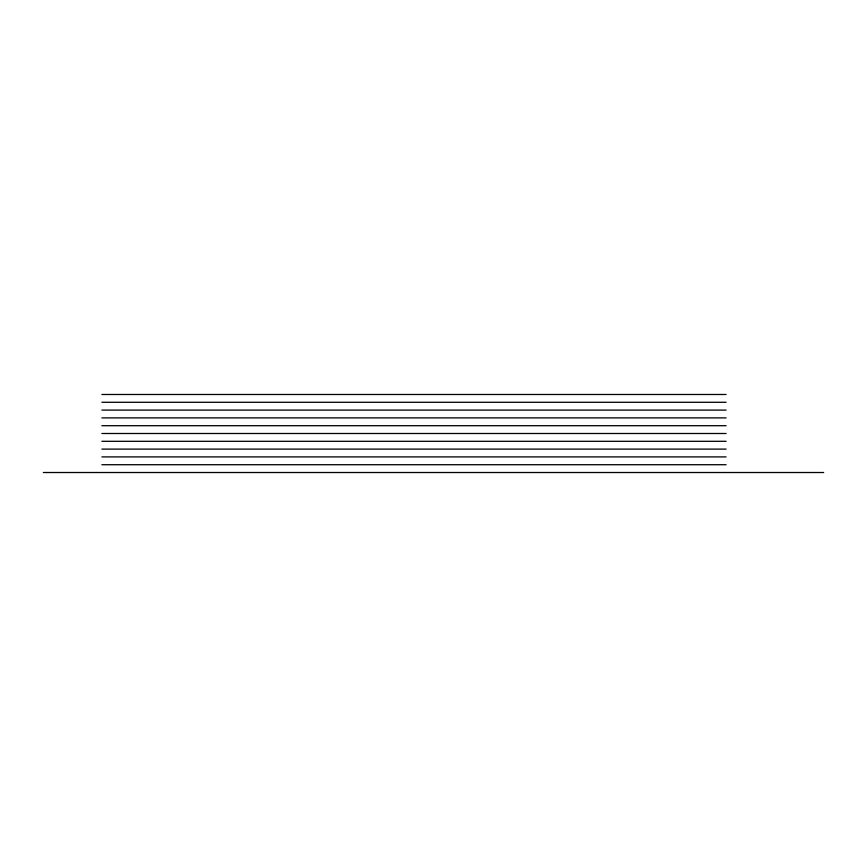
<?xml version="1.0" encoding="UTF-8"?>
<svg xmlns="http://www.w3.org/2000/svg" width="867" height="867" viewBox="0 0 867 867"><rect width="100%" height="100%" fill="white"/><g stroke="black" fill="none" stroke-linecap="round" stroke-linejoin="round"><path stroke-width="1.3" d="M101.873 394.485L726.112 394.485M101.873 402.288L726.112 402.288M101.873 410.091L726.112 410.091M101.873 417.894L726.112 417.894M101.873 425.697L726.112 425.697M101.873 433.5L726.112 433.5M101.873 441.303L726.112 441.303M101.873 449.106L726.112 449.106M101.873 456.909L726.112 456.909M101.873 464.712L726.112 464.712M43.35 472.515L823.65 472.515"/></g></svg>
